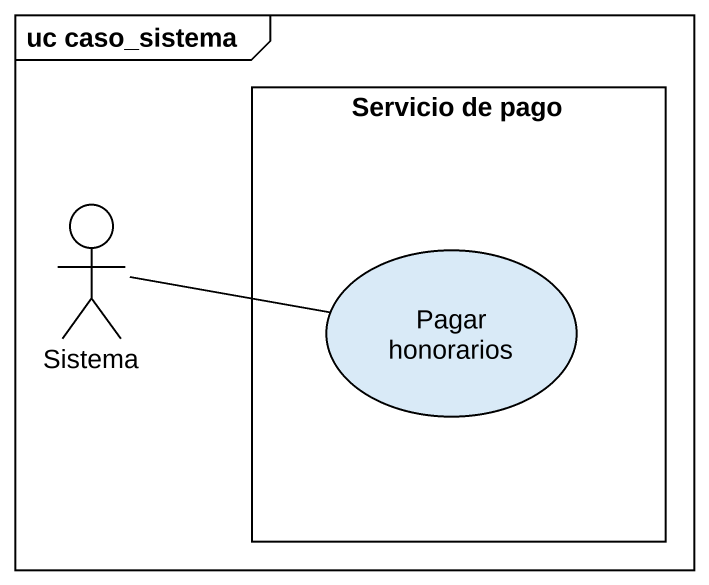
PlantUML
@startuml
mainframe uc caso_sistema
rectangle "Servicio de pago" as Servicio_de_pago {
  usecase "Pagar honorarios" as Pagar_honorarios
}
actor Sistema
Sistema -right- Pagar_honorarios
@enduml
